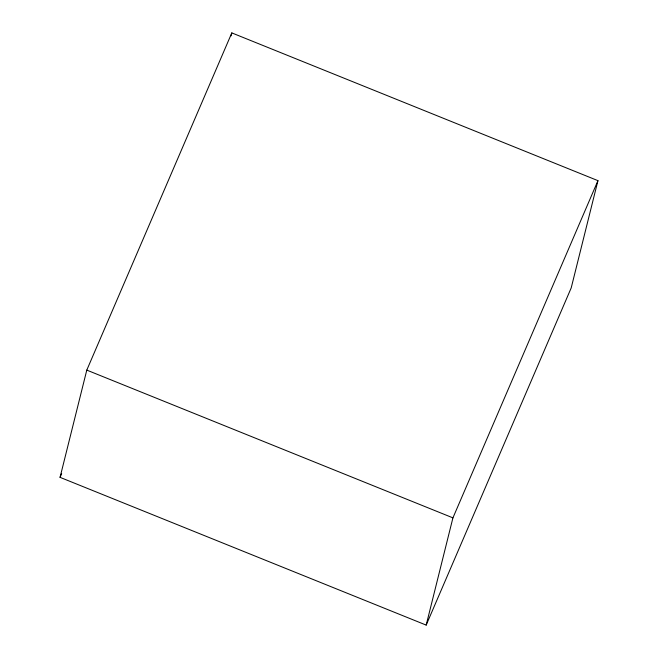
<?xml version="1.0" encoding="UTF-8"?>
<svg xmlns="http://www.w3.org/2000/svg" width="658" height="658" viewBox="0 0 658 658"><rect width="100%" height="100%" fill="white"/><g stroke="black" fill="none" stroke-linecap="round" stroke-linejoin="round"><path stroke-width="0.99" d="M60.051 477.346L86.79 370.109L231.813 32.9L597.949 180.654L571.21 287.891L426.187 625.1L60.051 477.346L61.671 473.579M231.065 35.877L231.813 32.9M426.187 625.1L452.926 517.862L597.949 180.654M86.79 370.109L452.926 517.862"/></g></svg>
